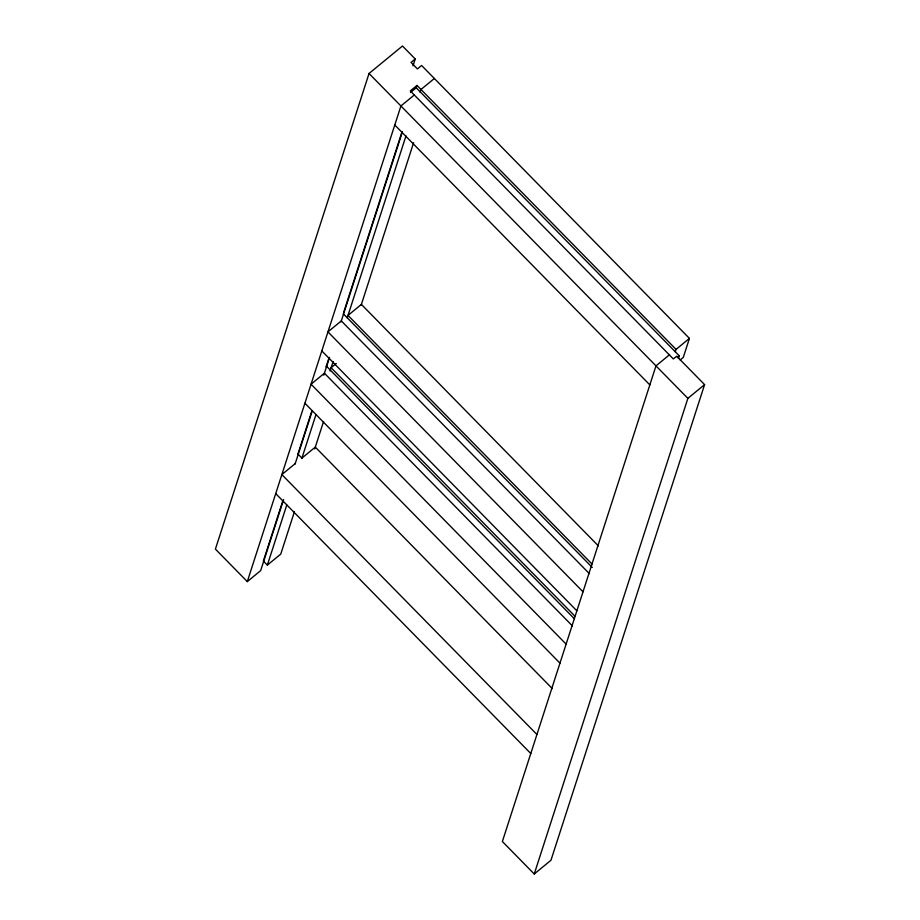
<?xml version="1.0" encoding="UTF-8"?>
<svg xmlns="http://www.w3.org/2000/svg" width="920" height="920" viewBox="0 0 920 920"><rect width="100%" height="100%" fill="white"/><g stroke="black" fill="none" stroke-linecap="round" stroke-linejoin="round"><path stroke-width="1.38" d="M413.022 65.826L415.23 58.995L402.477 46L369.035 73.485L215.406 549.113L247.296 581.601L260.67 570.607L283.624 499.537M247.296 581.601L400.924 105.972L414.299 94.978M282.796 500.917L263.373 561.05L267.352 565.11L280.738 554.127L294.423 511.75M297.804 454.445L311.938 410.711M326.059 366.976L328.704 358.777M343.712 312.305L401.994 131.893M416.116 88.147L417.001 85.422L676.05 349.393L675.28 351.762M295.101 464.002L312.317 410.699M323.794 375.164L329.532 357.397M341.009 321.862L402.373 131.882M267.352 565.11L286.787 504.976M301.794 458.505L315.916 414.77M330.038 371.036L333.132 361.468M347.242 317.779L405.973 135.953M420.095 92.218L420.98 89.481L434.355 78.487M314.721 448.879L323.553 421.544M361.077 305.371L413.609 142.726M678.431 358.421L679.27 355.833L416.231 87.802L410.492 92.506M415.23 58.995L411.044 62.433L417.427 68.931L421.601 65.492L689.425 338.399L683.284 357.42L680.19 359.961M669.357 354.89L655.983 365.872L502.366 841.512L534.244 874L687.872 398.36L704.594 384.629L676.694 356.201L673.348 358.949L410.308 90.919L417.001 85.422M704.594 384.629L550.965 860.257L534.244 874M336.26 363.503L331.108 367.724L575.138 616.377M295.24 463.588L281.853 474.582L536.923 734.494M676.05 349.393L689.425 338.399M677.361 357.397L679.27 355.833M369.035 73.485L687.872 398.36M394.772 124.993L649.842 384.905M598.38 545.905L361.387 304.416L348.013 315.41L592.031 564.063M343.252 313.72L592.273 567.456M589.363 573.643L341.32 320.907L327.945 331.89L583.015 591.801M321.804 350.922L576.874 610.834M326.358 366.045L574.367 618.757M572.458 625.968L324.426 373.221L311.052 384.215L566.11 644.126M304.899 403.236L559.969 663.147M552.287 688.597L315.296 447.108L301.921 458.102L297.942 454.031M275.712 493.614L530.783 753.514"/></g></svg>
